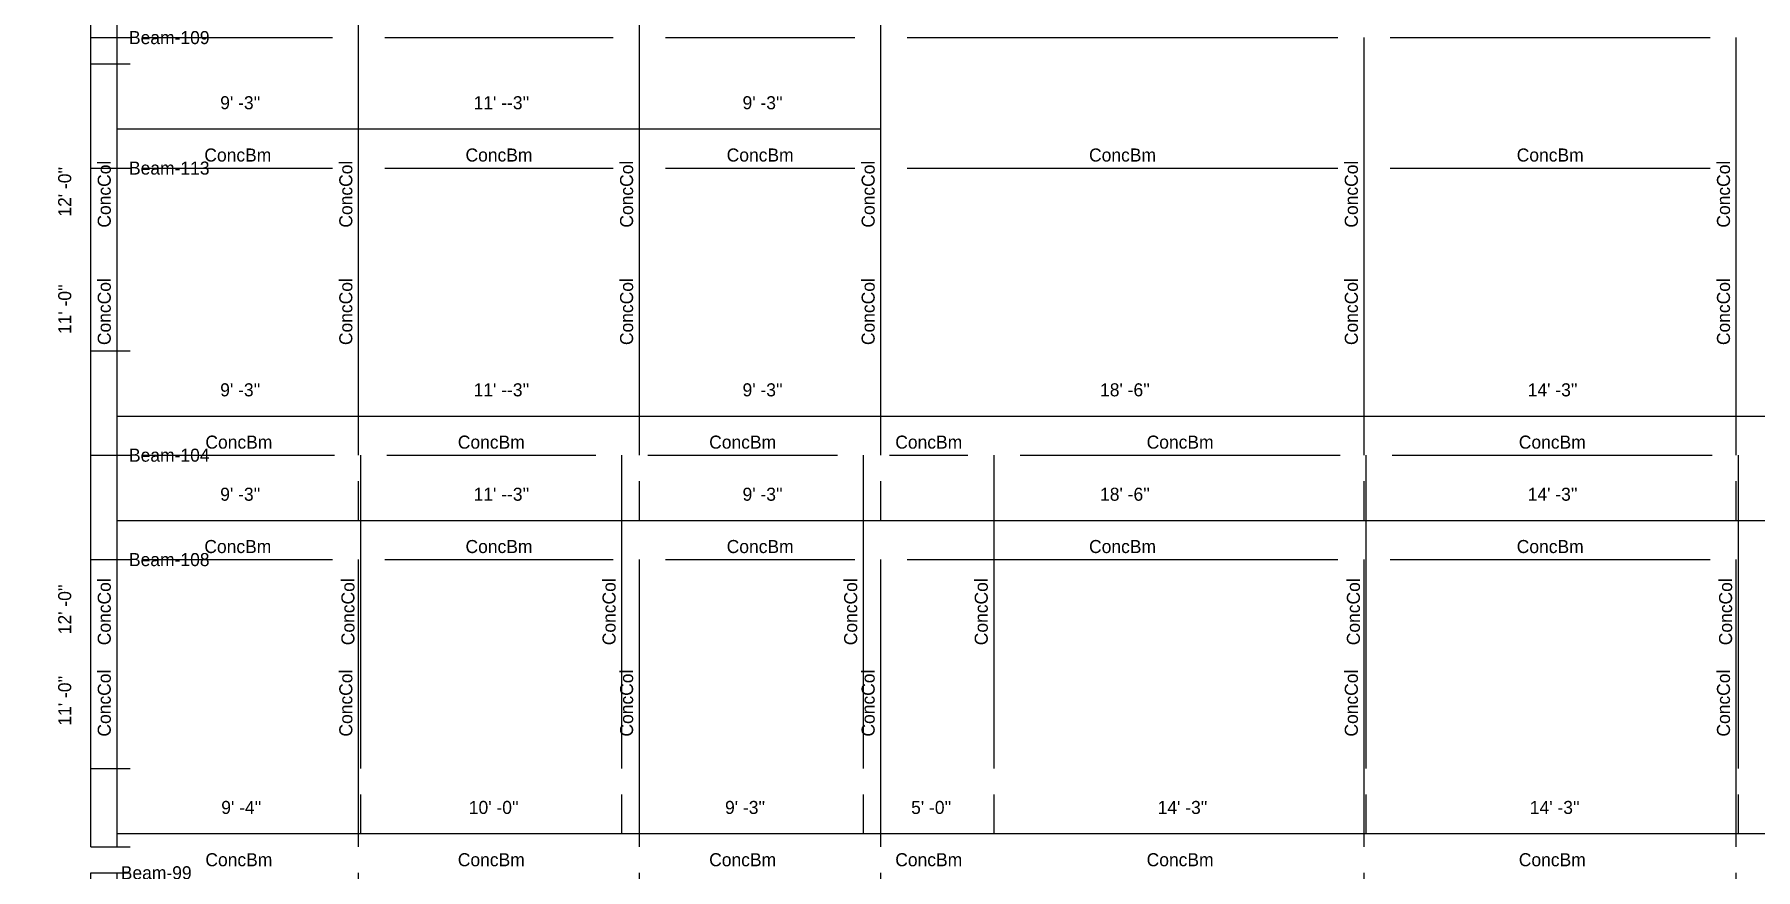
# Model space of a CAD drawing. Extents: x -38 to 2998, y -195 to 11529.
# Drawn here: x -38 to 753, y 3457 to 3841 of the extents above; entities that cross this region are included whole.
import ezdxf
from ezdxf.enums import TextEntityAlignment as Align

# ---------------------------------------------------------------- set-up
doc = ezdxf.new("R2010")
doc.units = 0
doc.header["$MEASUREMENT"] = 0
doc.layers.get('0').update_dxf_attribs({"linetype": 'CONTINUOUS'})
for name, color, linetype in [('CENTERLINES', 7, 'CONTINUOUS'), ('DIMENSIONS', 4, 'CONTINUOUS'), ('TEXT', 5, 'CONTINUOUS')]:
    doc.layers.add(name, color=color, linetype=linetype)
doc.dimstyles.get("Standard").update_dxf_attribs({"dimtxt": 0.18, "dimasz": 0.18, "dimexe": 0.18, "dimexo": 0.0625, "dimgap": 0.09, "dimtad": 0, "dimtih": 1, "dimtoh": 1, "dimdec": 4, "dimzin": 0, "dimtxsty": 'STANDARD', "dimcen": 0.09, "dimazin": 3, "dimtfac": 1, "dimtdec": 4, "dimtofl": 0, "dimtmove": 0, "dimatfit": 3, "dimtolj": 1, "dimtzin": 0})

# ---------------------------------------------------------------- blocks, each defined once
blk = doc.blocks.new('*D1230')
at = {"color": 1, "linetype": 'BYBLOCK'}
for points in [[(-8.29, 3452.29), (-7.23, 3451.23), (-16.77, 3460.77), (-15.71, 3459.71)], [(-8.29, 3308.29), (-7.23, 3307.23), (-16.77, 3316.77), (-15.71, 3315.71)]]:
    blk.add_solid(points, dxfattribs=at)
at = {"layer": 'DIMENSIONS', "color": 9, "linetype": 'BYBLOCK'}
for p, q in [((-12, 3456), (6, 3456)), ((-12, 3312), (6, 3312))]:
    blk.add_line(p, q, dxfattribs=at)
at = {"layer": 'DIMENSIONS', "color": 0, "linetype": 'BYBLOCK'}
blk.add_line((-12, 3312), (-12, 3456), dxfattribs=at)
at = {"layer": 'DIMENSIONS', "color": 0, "linetype": 'BYBLOCK', "insert": (-24, 3384), "char_height": 6, "attachment_point": 5, "rotation": 90}
blk.add_mtext("\\A1; 12' -0''", dxfattribs=at)
blk = doc.blocks.new('*D1231')
at = {"color": 1, "linetype": 'BYBLOCK'}
for points in [[(4.77, 3478.77), (3.71, 3477.71), (-3.71, 3470.29), (-4.77, 3469.23)], [(116.73, 3478.77), (115.67, 3477.71), (108.25, 3470.29), (107.19, 3469.23)]]:
    blk.add_solid(points, dxfattribs=at)
at = {"layer": 'DIMENSIONS', "color": 9, "linetype": 'BYBLOCK'}
for p, q in [((0, 3474), (0, 3492)), ((111.96, 3474), (111.96, 3492))]:
    blk.add_line(p, q, dxfattribs=at)
at = {"layer": 'DIMENSIONS', "color": 0, "linetype": 'BYBLOCK'}
blk.add_line((0, 3474), (111.96, 3474), dxfattribs=at)
at = {"layer": 'DIMENSIONS', "color": 0, "linetype": 'BYBLOCK', "insert": (55.98, 3486), "char_height": 6, "attachment_point": 5}
blk.add_mtext("\\A1; 9' -4''", dxfattribs=at)
blk = doc.blocks.new('*D1232')
at = {"color": 1, "linetype": 'BYBLOCK'}
for points in [[(116.73, 3478.77), (115.67, 3477.71), (108.25, 3470.29), (107.19, 3469.23)], [(236.73, 3478.77), (235.67, 3477.71), (228.25, 3470.29), (227.19, 3469.23)]]:
    blk.add_solid(points, dxfattribs=at)
at = {"layer": 'DIMENSIONS', "color": 9, "linetype": 'BYBLOCK'}
for p, q in [((111.96, 3474), (111.96, 3492)), ((231.96, 3474), (231.96, 3492))]:
    blk.add_line(p, q, dxfattribs=at)
at = {"layer": 'DIMENSIONS', "color": 0, "linetype": 'BYBLOCK'}
blk.add_line((111.96, 3474), (231.96, 3474), dxfattribs=at)
at = {"layer": 'DIMENSIONS', "color": 0, "linetype": 'BYBLOCK', "insert": (171.96, 3486), "char_height": 6, "attachment_point": 5}
blk.add_mtext("\\A1; 10' -0''", dxfattribs=at)
blk = doc.blocks.new('*D1233')
at = {"color": 1, "linetype": 'BYBLOCK'}
for points in [[(236.73, 3478.77), (235.67, 3477.71), (228.25, 3470.29), (227.19, 3469.23)], [(347.73, 3478.77), (346.67, 3477.71), (339.25, 3470.29), (338.19, 3469.23)]]:
    blk.add_solid(points, dxfattribs=at)
at = {"layer": 'DIMENSIONS', "color": 9, "linetype": 'BYBLOCK'}
for p, q in [((231.96, 3474), (231.96, 3492)), ((342.96, 3474), (342.96, 3492))]:
    blk.add_line(p, q, dxfattribs=at)
at = {"layer": 'DIMENSIONS', "color": 0, "linetype": 'BYBLOCK'}
blk.add_line((231.96, 3474), (342.96, 3474), dxfattribs=at)
at = {"layer": 'DIMENSIONS', "color": 0, "linetype": 'BYBLOCK', "insert": (287.46, 3486), "char_height": 6, "attachment_point": 5}
blk.add_mtext("\\A1; 9' -3''", dxfattribs=at)
blk = doc.blocks.new('*D1234')
at = {"color": 1, "linetype": 'BYBLOCK'}
for points in [[(347.73, 3478.77), (346.67, 3477.71), (339.25, 3470.29), (338.19, 3469.23)], [(407.73, 3478.77), (406.67, 3477.71), (399.25, 3470.29), (398.19, 3469.23)]]:
    blk.add_solid(points, dxfattribs=at)
at = {"layer": 'DIMENSIONS', "color": 9, "linetype": 'BYBLOCK'}
for p, q in [((342.96, 3474), (342.96, 3492)), ((402.96, 3474), (402.96, 3492))]:
    blk.add_line(p, q, dxfattribs=at)
at = {"layer": 'DIMENSIONS', "color": 0, "linetype": 'BYBLOCK'}
blk.add_line((342.96, 3474), (402.96, 3474), dxfattribs=at)
at = {"layer": 'DIMENSIONS', "color": 0, "linetype": 'BYBLOCK', "insert": (372.96, 3486), "char_height": 6, "attachment_point": 5}
blk.add_mtext("\\A1; 5' -0''", dxfattribs=at)
blk = doc.blocks.new('*D1235')
at = {"color": 1, "linetype": 'BYBLOCK'}
for points in [[(407.73, 3478.77), (406.67, 3477.71), (399.25, 3470.29), (398.19, 3469.23)], [(578.73, 3478.77), (577.67, 3477.71), (570.25, 3470.29), (569.19, 3469.23)]]:
    blk.add_solid(points, dxfattribs=at)
at = {"layer": 'DIMENSIONS', "color": 9, "linetype": 'BYBLOCK'}
for p, q in [((402.96, 3474), (402.96, 3492)), ((573.96, 3474), (573.96, 3492))]:
    blk.add_line(p, q, dxfattribs=at)
at = {"layer": 'DIMENSIONS', "color": 0, "linetype": 'BYBLOCK'}
blk.add_line((402.96, 3474), (573.96, 3474), dxfattribs=at)
at = {"layer": 'DIMENSIONS', "color": 0, "linetype": 'BYBLOCK', "insert": (488.46, 3486), "char_height": 6, "attachment_point": 5}
blk.add_mtext("\\A1; 14' -3''", dxfattribs=at)
blk = doc.blocks.new('*D1236')
at = {"color": 1, "linetype": 'BYBLOCK'}
for points in [[(578.73, 3478.77), (577.67, 3477.71), (570.25, 3470.29), (569.19, 3469.23)], [(749.73, 3478.77), (748.67, 3477.71), (741.25, 3470.29), (740.19, 3469.23)]]:
    blk.add_solid(points, dxfattribs=at)
at = {"layer": 'DIMENSIONS', "color": 9, "linetype": 'BYBLOCK'}
for p, q in [((573.96, 3474), (573.96, 3492)), ((744.96, 3474), (744.96, 3492))]:
    blk.add_line(p, q, dxfattribs=at)
at = {"layer": 'DIMENSIONS', "color": 0, "linetype": 'BYBLOCK'}
blk.add_line((573.96, 3474), (744.96, 3474), dxfattribs=at)
at = {"layer": 'DIMENSIONS', "color": 0, "linetype": 'BYBLOCK', "insert": (659.46, 3486), "char_height": 6, "attachment_point": 5}
blk.add_mtext("\\A1; 14' -3''", dxfattribs=at)
blk = doc.blocks.new('*D1237')
at = {"color": 1, "linetype": 'BYBLOCK'}
for points in [[(749.73, 3478.77), (748.67, 3477.71), (741.25, 3470.29), (740.19, 3469.23)], [(920.73, 3478.77), (919.67, 3477.71), (912.25, 3470.29), (911.19, 3469.23)]]:
    blk.add_solid(points, dxfattribs=at)
at = {"layer": 'DIMENSIONS', "color": 9, "linetype": 'BYBLOCK'}
for p, q in [((744.96, 3474), (744.96, 3492)), ((915.96, 3474), (915.96, 3492))]:
    blk.add_line(p, q, dxfattribs=at)
at = {"layer": 'DIMENSIONS', "color": 0, "linetype": 'BYBLOCK'}
blk.add_line((744.96, 3474), (915.96, 3474), dxfattribs=at)
at = {"layer": 'DIMENSIONS', "color": 0, "linetype": 'BYBLOCK', "insert": (830.46, 3486), "char_height": 6, "attachment_point": 5}
blk.add_mtext("\\A1; 14' -3''", dxfattribs=at)
blk = doc.blocks.new('*D1251')
at = {"color": 1, "linetype": 'BYBLOCK'}
for points in [[(-8.29, 3644.29), (-7.23, 3643.23), (-16.77, 3652.77), (-15.71, 3651.71)], [(-8.29, 3500.29), (-7.23, 3499.23), (-16.77, 3508.77), (-15.71, 3507.71)]]:
    blk.add_solid(points, dxfattribs=at)
at = {"layer": 'DIMENSIONS', "color": 9, "linetype": 'BYBLOCK'}
for p, q in [((-12, 3648), (6, 3648)), ((-12, 3504), (6, 3504))]:
    blk.add_line(p, q, dxfattribs=at)
at = {"layer": 'DIMENSIONS', "color": 0, "linetype": 'BYBLOCK'}
blk.add_line((-12, 3504), (-12, 3648), dxfattribs=at)
at = {"layer": 'DIMENSIONS', "color": 0, "linetype": 'BYBLOCK', "insert": (-24, 3576), "char_height": 6, "attachment_point": 5, "rotation": 90}
blk.add_mtext("\\A1; 12' -0''", dxfattribs=at)
blk = doc.blocks.new('*D1252')
at = {"color": 1, "linetype": 'BYBLOCK'}
for points in [[(4.77, 3670.77), (3.71, 3669.71), (-3.71, 3662.29), (-4.77, 3661.23)], [(115.77, 3670.77), (114.71, 3669.71), (107.29, 3662.29), (106.23, 3661.23)]]:
    blk.add_solid(points, dxfattribs=at)
at = {"layer": 'DIMENSIONS', "color": 9, "linetype": 'BYBLOCK'}
for p, q in [((0, 3666), (0, 3684)), ((111, 3666), (111, 3684))]:
    blk.add_line(p, q, dxfattribs=at)
at = {"layer": 'DIMENSIONS', "color": 0, "linetype": 'BYBLOCK'}
blk.add_line((0, 3666), (111, 3666), dxfattribs=at)
at = {"layer": 'DIMENSIONS', "color": 0, "linetype": 'BYBLOCK', "insert": (55.5, 3678), "char_height": 6, "attachment_point": 5}
blk.add_mtext("\\A1; 9' -3''", dxfattribs=at)
blk = doc.blocks.new('*D1253')
at = {"color": 1, "linetype": 'BYBLOCK'}
for points in [[(115.77, 3670.77), (114.71, 3669.71), (107.29, 3662.29), (106.23, 3661.23)], [(244.77, 3670.77), (243.71, 3669.71), (236.29, 3662.29), (235.23, 3661.23)]]:
    blk.add_solid(points, dxfattribs=at)
at = {"layer": 'DIMENSIONS', "color": 9, "linetype": 'BYBLOCK'}
for p, q in [((111, 3666), (111, 3684)), ((240, 3666), (240, 3684))]:
    blk.add_line(p, q, dxfattribs=at)
at = {"layer": 'DIMENSIONS', "color": 0, "linetype": 'BYBLOCK'}
blk.add_line((111, 3666), (240, 3666), dxfattribs=at)
at = {"layer": 'DIMENSIONS', "color": 0, "linetype": 'BYBLOCK', "insert": (175.5, 3678), "char_height": 6, "attachment_point": 5}
blk.add_mtext("\\A1; 11' --3''", dxfattribs=at)
blk = doc.blocks.new('*D1254')
at = {"color": 1, "linetype": 'BYBLOCK'}
for points in [[(244.77, 3670.77), (243.71, 3669.71), (236.29, 3662.29), (235.23, 3661.23)], [(355.77, 3670.77), (354.71, 3669.71), (347.29, 3662.29), (346.23, 3661.23)]]:
    blk.add_solid(points, dxfattribs=at)
at = {"layer": 'DIMENSIONS', "color": 9, "linetype": 'BYBLOCK'}
for p, q in [((240, 3666), (240, 3684)), ((351, 3666), (351, 3684))]:
    blk.add_line(p, q, dxfattribs=at)
at = {"layer": 'DIMENSIONS', "color": 0, "linetype": 'BYBLOCK'}
blk.add_line((240, 3666), (351, 3666), dxfattribs=at)
at = {"layer": 'DIMENSIONS', "color": 0, "linetype": 'BYBLOCK', "insert": (295.5, 3678), "char_height": 6, "attachment_point": 5}
blk.add_mtext("\\A1; 9' -3''", dxfattribs=at)
blk = doc.blocks.new('*D1255')
at = {"color": 1, "linetype": 'BYBLOCK'}
for points in [[(355.77, 3670.77), (354.71, 3669.71), (347.29, 3662.29), (346.23, 3661.23)], [(577.77, 3670.77), (576.71, 3669.71), (569.29, 3662.29), (568.23, 3661.23)]]:
    blk.add_solid(points, dxfattribs=at)
at = {"layer": 'DIMENSIONS', "color": 9, "linetype": 'BYBLOCK'}
for p, q in [((351, 3666), (351, 3684)), ((573, 3666), (573, 3684))]:
    blk.add_line(p, q, dxfattribs=at)
at = {"layer": 'DIMENSIONS', "color": 0, "linetype": 'BYBLOCK'}
blk.add_line((351, 3666), (573, 3666), dxfattribs=at)
at = {"layer": 'DIMENSIONS', "color": 0, "linetype": 'BYBLOCK', "insert": (462, 3678), "char_height": 6, "attachment_point": 5}
blk.add_mtext("\\A1; 18' -6''", dxfattribs=at)
blk = doc.blocks.new('*D1256')
at = {"color": 1, "linetype": 'BYBLOCK'}
for points in [[(577.77, 3670.77), (576.71, 3669.71), (569.29, 3662.29), (568.23, 3661.23)], [(748.77, 3670.77), (747.71, 3669.71), (740.29, 3662.29), (739.23, 3661.23)]]:
    blk.add_solid(points, dxfattribs=at)
at = {"layer": 'DIMENSIONS', "color": 9, "linetype": 'BYBLOCK'}
for p, q in [((573, 3666), (573, 3684)), ((744, 3666), (744, 3684))]:
    blk.add_line(p, q, dxfattribs=at)
at = {"layer": 'DIMENSIONS', "color": 0, "linetype": 'BYBLOCK'}
blk.add_line((573, 3666), (744, 3666), dxfattribs=at)
at = {"layer": 'DIMENSIONS', "color": 0, "linetype": 'BYBLOCK', "insert": (658.5, 3678), "char_height": 6, "attachment_point": 5}
blk.add_mtext("\\A1; 14' -3''", dxfattribs=at)
blk = doc.blocks.new('*D1257')
at = {"color": 1, "linetype": 'BYBLOCK'}
for points in [[(748.77, 3670.77), (747.71, 3669.71), (740.29, 3662.29), (739.23, 3661.23)], [(919.77, 3670.77), (918.71, 3669.71), (911.29, 3662.29), (910.23, 3661.23)]]:
    blk.add_solid(points, dxfattribs=at)
at = {"layer": 'DIMENSIONS', "color": 9, "linetype": 'BYBLOCK'}
for p, q in [((744, 3666), (744, 3684)), ((915, 3666), (915, 3684))]:
    blk.add_line(p, q, dxfattribs=at)
at = {"layer": 'DIMENSIONS', "color": 0, "linetype": 'BYBLOCK'}
blk.add_line((744, 3666), (915, 3666), dxfattribs=at)
at = {"layer": 'DIMENSIONS', "color": 0, "linetype": 'BYBLOCK', "insert": (829.5, 3678), "char_height": 6, "attachment_point": 5}
blk.add_mtext("\\A1; 14' -3''", dxfattribs=at)
blk = doc.blocks.new('*D1267')
at = {"color": 1, "linetype": 'BYBLOCK'}
for points in [[(-8.29, 3836.29), (-7.23, 3835.23), (-16.77, 3844.77), (-15.71, 3843.71)], [(-8.29, 3692.29), (-7.23, 3691.23), (-16.77, 3700.77), (-15.71, 3699.71)]]:
    blk.add_solid(points, dxfattribs=at)
at = {"layer": 'DIMENSIONS', "color": 9, "linetype": 'BYBLOCK'}
for p, q in [((-12, 3840), (6, 3840)), ((-12, 3696), (6, 3696))]:
    blk.add_line(p, q, dxfattribs=at)
at = {"layer": 'DIMENSIONS', "color": 0, "linetype": 'BYBLOCK'}
blk.add_line((-12, 3696), (-12, 3840), dxfattribs=at)
at = {"layer": 'DIMENSIONS', "color": 0, "linetype": 'BYBLOCK', "insert": (-24, 3768), "char_height": 6, "attachment_point": 5, "rotation": 90}
blk.add_mtext("\\A1; 12' -0''", dxfattribs=at)
blk = doc.blocks.new('*D1722')
at = {"color": 1, "linetype": 'BYBLOCK'}
for points in [[(4.77, 3442.77), (3.71, 3441.71), (-3.71, 3434.29), (-4.77, 3433.23)], [(115.77, 3442.77), (114.71, 3441.71), (107.29, 3434.29), (106.23, 3433.23)]]:
    blk.add_solid(points, dxfattribs=at)
at = {"layer": 'DIMENSIONS', "color": 9, "linetype": 'BYBLOCK'}
for p, q in [((0, 3438), (0, 3456)), ((111, 3438), (111, 3456))]:
    blk.add_line(p, q, dxfattribs=at)
at = {"layer": 'DIMENSIONS', "color": 0, "linetype": 'BYBLOCK'}
blk.add_line((0, 3438), (111, 3438), dxfattribs=at)
at = {"layer": 'DIMENSIONS', "color": 0, "linetype": 'BYBLOCK', "insert": (55.5, 3450), "char_height": 6, "attachment_point": 5}
blk.add_mtext("\\A1; 9' -3''", dxfattribs=at)
blk = doc.blocks.new('*D1723')
at = {"color": 1, "linetype": 'BYBLOCK'}
for points in [[(115.77, 3442.77), (114.71, 3441.71), (107.29, 3434.29), (106.23, 3433.23)], [(244.77, 3442.77), (243.71, 3441.71), (236.29, 3434.29), (235.23, 3433.23)]]:
    blk.add_solid(points, dxfattribs=at)
at = {"layer": 'DIMENSIONS', "color": 9, "linetype": 'BYBLOCK'}
for p, q in [((111, 3438), (111, 3456)), ((240, 3438), (240, 3456))]:
    blk.add_line(p, q, dxfattribs=at)
at = {"layer": 'DIMENSIONS', "color": 0, "linetype": 'BYBLOCK'}
blk.add_line((111, 3438), (240, 3438), dxfattribs=at)
at = {"layer": 'DIMENSIONS', "color": 0, "linetype": 'BYBLOCK', "insert": (175.5, 3450), "char_height": 6, "attachment_point": 5}
blk.add_mtext("\\A1; 11' --3''", dxfattribs=at)
blk = doc.blocks.new('*D1724')
at = {"color": 1, "linetype": 'BYBLOCK'}
for points in [[(244.77, 3442.77), (243.71, 3441.71), (236.29, 3434.29), (235.23, 3433.23)], [(355.77, 3442.77), (354.71, 3441.71), (347.29, 3434.29), (346.23, 3433.23)]]:
    blk.add_solid(points, dxfattribs=at)
at = {"layer": 'DIMENSIONS', "color": 9, "linetype": 'BYBLOCK'}
for p, q in [((240, 3438), (240, 3456)), ((351, 3438), (351, 3456))]:
    blk.add_line(p, q, dxfattribs=at)
at = {"layer": 'DIMENSIONS', "color": 0, "linetype": 'BYBLOCK'}
blk.add_line((240, 3438), (351, 3438), dxfattribs=at)
at = {"layer": 'DIMENSIONS', "color": 0, "linetype": 'BYBLOCK', "insert": (295.5, 3450), "char_height": 6, "attachment_point": 5}
blk.add_mtext("\\A1; 9' -3''", dxfattribs=at)
blk = doc.blocks.new('*D1725')
at = {"color": 1, "linetype": 'BYBLOCK'}
for points in [[(355.77, 3442.77), (354.71, 3441.71), (347.29, 3434.29), (346.23, 3433.23)], [(577.77, 3442.77), (576.71, 3441.71), (569.29, 3434.29), (568.23, 3433.23)]]:
    blk.add_solid(points, dxfattribs=at)
at = {"layer": 'DIMENSIONS', "color": 9, "linetype": 'BYBLOCK'}
for p, q in [((351, 3438), (351, 3456)), ((573, 3438), (573, 3456))]:
    blk.add_line(p, q, dxfattribs=at)
at = {"layer": 'DIMENSIONS', "color": 0, "linetype": 'BYBLOCK'}
blk.add_line((351, 3438), (573, 3438), dxfattribs=at)
at = {"layer": 'DIMENSIONS', "color": 0, "linetype": 'BYBLOCK', "insert": (462, 3450), "char_height": 6, "attachment_point": 5}
blk.add_mtext("\\A1; 18' -6''", dxfattribs=at)
blk = doc.blocks.new('*D1726')
at = {"color": 1, "linetype": 'BYBLOCK'}
for points in [[(577.77, 3442.77), (576.71, 3441.71), (569.29, 3434.29), (568.23, 3433.23)], [(748.77, 3442.77), (747.71, 3441.71), (740.29, 3434.29), (739.23, 3433.23)]]:
    blk.add_solid(points, dxfattribs=at)
at = {"layer": 'DIMENSIONS', "color": 9, "linetype": 'BYBLOCK'}
for p, q in [((573, 3438), (573, 3456)), ((744, 3438), (744, 3456))]:
    blk.add_line(p, q, dxfattribs=at)
at = {"layer": 'DIMENSIONS', "color": 0, "linetype": 'BYBLOCK'}
blk.add_line((573, 3438), (744, 3438), dxfattribs=at)
at = {"layer": 'DIMENSIONS', "color": 0, "linetype": 'BYBLOCK', "insert": (658.5, 3450), "char_height": 6, "attachment_point": 5}
blk.add_mtext("\\A1; 14' -3''", dxfattribs=at)
blk = doc.blocks.new('*D1727')
at = {"color": 1, "linetype": 'BYBLOCK'}
for points in [[(748.77, 3442.77), (747.71, 3441.71), (740.29, 3434.29), (739.23, 3433.23)], [(919.77, 3442.77), (918.71, 3441.71), (911.29, 3434.29), (910.23, 3433.23)]]:
    blk.add_solid(points, dxfattribs=at)
at = {"layer": 'DIMENSIONS', "color": 9, "linetype": 'BYBLOCK'}
for p, q in [((744, 3438), (744, 3456)), ((915, 3438), (915, 3456))]:
    blk.add_line(p, q, dxfattribs=at)
at = {"layer": 'DIMENSIONS', "color": 0, "linetype": 'BYBLOCK'}
blk.add_line((744, 3438), (915, 3438), dxfattribs=at)
at = {"layer": 'DIMENSIONS', "color": 0, "linetype": 'BYBLOCK', "insert": (829.5, 3450), "char_height": 6, "attachment_point": 5}
blk.add_mtext("\\A1; 14' -3''", dxfattribs=at)
blk = doc.blocks.new('*D1737')
at = {"color": 1, "linetype": 'BYBLOCK'}
for points in [[(-8.29, 3596.29), (-7.23, 3595.23), (-16.77, 3604.77), (-15.71, 3603.71)], [(-8.29, 3464.29), (-7.23, 3463.23), (-16.77, 3472.77), (-15.71, 3471.71)]]:
    blk.add_solid(points, dxfattribs=at)
at = {"layer": 'DIMENSIONS', "color": 9, "linetype": 'BYBLOCK'}
for p, q in [((-12, 3600), (6, 3600)), ((-12, 3468), (6, 3468))]:
    blk.add_line(p, q, dxfattribs=at)
at = {"layer": 'DIMENSIONS', "color": 0, "linetype": 'BYBLOCK'}
blk.add_line((-12, 3468), (-12, 3600), dxfattribs=at)
at = {"layer": 'DIMENSIONS', "color": 0, "linetype": 'BYBLOCK', "insert": (-24, 3534), "char_height": 6, "attachment_point": 5, "rotation": 90}
blk.add_mtext("\\A1; 11' -0''", dxfattribs=at)
blk = doc.blocks.new('*D1738')
at = {"color": 1, "linetype": 'BYBLOCK'}
for points in [[(4.77, 3622.77), (3.71, 3621.71), (-3.71, 3614.29), (-4.77, 3613.23)], [(115.77, 3622.77), (114.71, 3621.71), (107.29, 3614.29), (106.23, 3613.23)]]:
    blk.add_solid(points, dxfattribs=at)
at = {"layer": 'DIMENSIONS', "color": 9, "linetype": 'BYBLOCK'}
for p, q in [((0, 3618), (0, 3636)), ((111, 3618), (111, 3636))]:
    blk.add_line(p, q, dxfattribs=at)
at = {"layer": 'DIMENSIONS', "color": 0, "linetype": 'BYBLOCK'}
blk.add_line((0, 3618), (111, 3618), dxfattribs=at)
at = {"layer": 'DIMENSIONS', "color": 0, "linetype": 'BYBLOCK', "insert": (55.5, 3630), "char_height": 6, "attachment_point": 5}
blk.add_mtext("\\A1; 9' -3''", dxfattribs=at)
blk = doc.blocks.new('*D1739')
at = {"color": 1, "linetype": 'BYBLOCK'}
for points in [[(115.77, 3622.77), (114.71, 3621.71), (107.29, 3614.29), (106.23, 3613.23)], [(244.77, 3622.77), (243.71, 3621.71), (236.29, 3614.29), (235.23, 3613.23)]]:
    blk.add_solid(points, dxfattribs=at)
at = {"layer": 'DIMENSIONS', "color": 9, "linetype": 'BYBLOCK'}
for p, q in [((111, 3618), (111, 3636)), ((240, 3618), (240, 3636))]:
    blk.add_line(p, q, dxfattribs=at)
at = {"layer": 'DIMENSIONS', "color": 0, "linetype": 'BYBLOCK'}
blk.add_line((111, 3618), (240, 3618), dxfattribs=at)
at = {"layer": 'DIMENSIONS', "color": 0, "linetype": 'BYBLOCK', "insert": (175.5, 3630), "char_height": 6, "attachment_point": 5}
blk.add_mtext("\\A1; 11' --3''", dxfattribs=at)
blk = doc.blocks.new('*D1740')
at = {"color": 1, "linetype": 'BYBLOCK'}
for points in [[(244.77, 3622.77), (243.71, 3621.71), (236.29, 3614.29), (235.23, 3613.23)], [(355.77, 3622.77), (354.71, 3621.71), (347.29, 3614.29), (346.23, 3613.23)]]:
    blk.add_solid(points, dxfattribs=at)
at = {"layer": 'DIMENSIONS', "color": 9, "linetype": 'BYBLOCK'}
for p, q in [((240, 3618), (240, 3636)), ((351, 3618), (351, 3636))]:
    blk.add_line(p, q, dxfattribs=at)
at = {"layer": 'DIMENSIONS', "color": 0, "linetype": 'BYBLOCK'}
blk.add_line((240, 3618), (351, 3618), dxfattribs=at)
at = {"layer": 'DIMENSIONS', "color": 0, "linetype": 'BYBLOCK', "insert": (295.5, 3630), "char_height": 6, "attachment_point": 5}
blk.add_mtext("\\A1; 9' -3''", dxfattribs=at)
blk = doc.blocks.new('*D1741')
at = {"color": 1, "linetype": 'BYBLOCK'}
for points in [[(355.77, 3622.77), (354.71, 3621.71), (347.29, 3614.29), (346.23, 3613.23)], [(577.77, 3622.77), (576.71, 3621.71), (569.29, 3614.29), (568.23, 3613.23)]]:
    blk.add_solid(points, dxfattribs=at)
at = {"layer": 'DIMENSIONS', "color": 9, "linetype": 'BYBLOCK'}
for p, q in [((351, 3618), (351, 3636)), ((573, 3618), (573, 3636))]:
    blk.add_line(p, q, dxfattribs=at)
at = {"layer": 'DIMENSIONS', "color": 0, "linetype": 'BYBLOCK'}
blk.add_line((351, 3618), (573, 3618), dxfattribs=at)
at = {"layer": 'DIMENSIONS', "color": 0, "linetype": 'BYBLOCK', "insert": (462, 3630), "char_height": 6, "attachment_point": 5}
blk.add_mtext("\\A1; 18' -6''", dxfattribs=at)
blk = doc.blocks.new('*D1742')
at = {"color": 1, "linetype": 'BYBLOCK'}
for points in [[(577.77, 3622.77), (576.71, 3621.71), (569.29, 3614.29), (568.23, 3613.23)], [(748.77, 3622.77), (747.71, 3621.71), (740.29, 3614.29), (739.23, 3613.23)]]:
    blk.add_solid(points, dxfattribs=at)
at = {"layer": 'DIMENSIONS', "color": 9, "linetype": 'BYBLOCK'}
for p, q in [((573, 3618), (573, 3636)), ((744, 3618), (744, 3636))]:
    blk.add_line(p, q, dxfattribs=at)
at = {"layer": 'DIMENSIONS', "color": 0, "linetype": 'BYBLOCK'}
blk.add_line((573, 3618), (744, 3618), dxfattribs=at)
at = {"layer": 'DIMENSIONS', "color": 0, "linetype": 'BYBLOCK', "insert": (658.5, 3630), "char_height": 6, "attachment_point": 5}
blk.add_mtext("\\A1; 14' -3''", dxfattribs=at)
blk = doc.blocks.new('*D1743')
at = {"color": 1, "linetype": 'BYBLOCK'}
for points in [[(748.77, 3622.77), (747.71, 3621.71), (740.29, 3614.29), (739.23, 3613.23)], [(919.77, 3622.77), (918.71, 3621.71), (911.29, 3614.29), (910.23, 3613.23)]]:
    blk.add_solid(points, dxfattribs=at)
at = {"layer": 'DIMENSIONS', "color": 9, "linetype": 'BYBLOCK'}
for p, q in [((744, 3618), (744, 3636)), ((915, 3618), (915, 3636))]:
    blk.add_line(p, q, dxfattribs=at)
at = {"layer": 'DIMENSIONS', "color": 0, "linetype": 'BYBLOCK'}
blk.add_line((744, 3618), (915, 3618), dxfattribs=at)
at = {"layer": 'DIMENSIONS', "color": 0, "linetype": 'BYBLOCK', "insert": (829.5, 3630), "char_height": 6, "attachment_point": 5}
blk.add_mtext("\\A1; 14' -3''", dxfattribs=at)
blk = doc.blocks.new('*D1753')
at = {"color": 1, "linetype": 'BYBLOCK'}
for points in [[(-8.29, 3776.29), (-7.23, 3775.23), (-16.77, 3784.77), (-15.71, 3783.71)], [(-8.29, 3644.29), (-7.23, 3643.23), (-16.77, 3652.77), (-15.71, 3651.71)]]:
    blk.add_solid(points, dxfattribs=at)
at = {"layer": 'DIMENSIONS', "color": 9, "linetype": 'BYBLOCK'}
for p, q in [((-12, 3780), (6, 3780)), ((-12, 3648), (6, 3648))]:
    blk.add_line(p, q, dxfattribs=at)
at = {"layer": 'DIMENSIONS', "color": 0, "linetype": 'BYBLOCK'}
blk.add_line((-12, 3648), (-12, 3780), dxfattribs=at)
at = {"layer": 'DIMENSIONS', "color": 0, "linetype": 'BYBLOCK', "insert": (-24, 3714), "char_height": 6, "attachment_point": 5, "rotation": 90}
blk.add_mtext("\\A1; 11' -0''", dxfattribs=at)
blk = doc.blocks.new('*D1754')
at = {"color": 1, "linetype": 'BYBLOCK'}
for points in [[(4.77, 3802.77), (3.71, 3801.71), (-3.71, 3794.29), (-4.77, 3793.23)], [(115.77, 3802.77), (114.71, 3801.71), (107.29, 3794.29), (106.23, 3793.23)]]:
    blk.add_solid(points, dxfattribs=at)
at = {"layer": 'DIMENSIONS', "color": 9, "linetype": 'BYBLOCK'}
for p, q in [((0, 3798), (0, 3816)), ((111, 3798), (111, 3816))]:
    blk.add_line(p, q, dxfattribs=at)
at = {"layer": 'DIMENSIONS', "color": 0, "linetype": 'BYBLOCK'}
blk.add_line((0, 3798), (111, 3798), dxfattribs=at)
at = {"layer": 'DIMENSIONS', "color": 0, "linetype": 'BYBLOCK', "insert": (55.5, 3810), "char_height": 6, "attachment_point": 5}
blk.add_mtext("\\A1; 9' -3''", dxfattribs=at)
blk = doc.blocks.new('*D1755')
at = {"color": 1, "linetype": 'BYBLOCK'}
for points in [[(115.77, 3802.77), (114.71, 3801.71), (107.29, 3794.29), (106.23, 3793.23)], [(244.77, 3802.77), (243.71, 3801.71), (236.29, 3794.29), (235.23, 3793.23)]]:
    blk.add_solid(points, dxfattribs=at)
at = {"layer": 'DIMENSIONS', "color": 9, "linetype": 'BYBLOCK'}
for p, q in [((111, 3798), (111, 3816)), ((240, 3798), (240, 3816))]:
    blk.add_line(p, q, dxfattribs=at)
at = {"layer": 'DIMENSIONS', "color": 0, "linetype": 'BYBLOCK'}
blk.add_line((111, 3798), (240, 3798), dxfattribs=at)
at = {"layer": 'DIMENSIONS', "color": 0, "linetype": 'BYBLOCK', "insert": (175.5, 3810), "char_height": 6, "attachment_point": 5}
blk.add_mtext("\\A1; 11' --3''", dxfattribs=at)
blk = doc.blocks.new('*D1756')
at = {"color": 1, "linetype": 'BYBLOCK'}
for points in [[(244.77, 3802.77), (243.71, 3801.71), (236.29, 3794.29), (235.23, 3793.23)], [(355.77, 3802.77), (354.71, 3801.71), (347.29, 3794.29), (346.23, 3793.23)]]:
    blk.add_solid(points, dxfattribs=at)
at = {"layer": 'DIMENSIONS', "color": 9, "linetype": 'BYBLOCK'}
for p, q in [((240, 3798), (240, 3816)), ((351, 3798), (351, 3816))]:
    blk.add_line(p, q, dxfattribs=at)
at = {"layer": 'DIMENSIONS', "color": 0, "linetype": 'BYBLOCK'}
blk.add_line((240, 3798), (351, 3798), dxfattribs=at)
at = {"layer": 'DIMENSIONS', "color": 0, "linetype": 'BYBLOCK', "insert": (295.5, 3810), "char_height": 6, "attachment_point": 5}
blk.add_mtext("\\A1; 9' -3''", dxfattribs=at)
blk = doc.blocks.new('*D1757')
at = {"color": 1, "linetype": 'BYBLOCK'}
for points in [[(-8.29, 3956.29), (-7.23, 3955.23), (-16.77, 3964.77), (-15.71, 3963.71)], [(-8.29, 3824.29), (-7.23, 3823.23), (-16.77, 3832.77), (-15.71, 3831.71)]]:
    blk.add_solid(points, dxfattribs=at)
at = {"layer": 'DIMENSIONS', "color": 9, "linetype": 'BYBLOCK'}
for p, q in [((-12, 3960), (6, 3960)), ((-12, 3828), (6, 3828))]:
    blk.add_line(p, q, dxfattribs=at)
at = {"layer": 'DIMENSIONS', "color": 0, "linetype": 'BYBLOCK'}
blk.add_line((-12, 3828), (-12, 3960), dxfattribs=at)
at = {"layer": 'DIMENSIONS', "color": 0, "linetype": 'BYBLOCK', "insert": (-24, 3894), "char_height": 6, "attachment_point": 5, "rotation": 90}
blk.add_mtext("\\A1; 11' -0''", dxfattribs=at)

msp = doc.modelspace()

# ---------------------------------------------------------------- linework, layer by layer
at = {"layer": 'CENTERLINES', "color": 0, "linetype": 'CONTINUOUS'}
for p, q in [((0, 3828), (0, 3960)), ((111, 3828), (111, 3960)), ((240, 3828), (240, 3960)), ((351, 3828), (351, 3960)), ((0, 3696), (0, 3840)), ((12, 3840), (99, 3840)), ((111, 3696), (111, 3840)), ((123, 3840), (228, 3840)), ((240, 3696), (240, 3840)), ((252, 3840), (339, 3840)), ((351, 3696), (351, 3840)), ((363, 3840), (561, 3840)), ((573, 3696), (573, 3840)), ((585, 3840), (732, 3840)), ((744, 3696), (744, 3840)), ((0, 3648), (0, 3780)), ((12, 3780), (99, 3780)), ((111, 3648), (111, 3780)), ((123, 3780), (228, 3780)), ((240, 3648), (240, 3780)), ((252, 3780), (339, 3780)), ((351, 3648), (351, 3780)), ((363, 3780), (561, 3780)), ((573, 3648), (573, 3780)), ((585, 3780), (732, 3780)), ((744, 3648), (744, 3780)), ((0, 3504), (0, 3648)), ((12, 3648), (99.96, 3648)), ((111.96, 3504), (111.96, 3648)), ((123.96, 3648), (219.96, 3648)), ((231.96, 3504), (231.96, 3648)), ((243.96, 3648), (330.96, 3648)), ((342.96, 3504), (342.96, 3648)), ((354.96, 3648), (390.96, 3648)), ((402.96, 3504), (402.96, 3648)), ((414.96, 3648), (561.96, 3648)), ((573.96, 3504), (573.96, 3648)), ((585.96, 3648), (732.96, 3648)), ((744.96, 3504), (744.96, 3648)), ((0, 3468), (0, 3600)), ((12, 3600), (99, 3600)), ((111, 3468), (111, 3600)), ((123, 3600), (228, 3600)), ((240, 3468), (240, 3600)), ((252, 3600), (339, 3600)), ((351, 3468), (351, 3600)), ((363, 3600), (561, 3600)), ((573, 3468), (573, 3600)), ((585, 3600), (732, 3600)), ((744, 3468), (744, 3600))]:
    msp.add_line(p, q, dxfattribs=at)

# ---------------------------------------------------------------- texts
at = {"layer": 'TEXT', "color": 0}
for s, p in [('Beam-109', (24, 3840)), ('ConcBm', (55.5, 3786)), ('ConcBm', (175.5, 3786)), ('ConcBm', (295.5, 3786)), ('ConcBm', (462, 3786)), ('ConcBm', (658.5, 3786)), ('Beam-113', (24, 3780)), ('ConcBm', (55.98, 3654)), ('ConcBm', (171.96, 3654)), ('ConcBm', (287.46, 3654)), ('ConcBm', (372.96, 3654)), ('ConcBm', (488.46, 3654)), ('ConcBm', (659.46, 3654)), ('Beam-104', (24, 3648)), ('ConcBm', (55.5, 3606)), ('ConcBm', (175.5, 3606)), ('ConcBm', (295.5, 3606)), ('ConcBm', (462, 3606)), ('ConcBm', (658.5, 3606)), ('Beam-108', (24, 3600)), ('ConcBm', (55.98, 3462)), ('ConcBm', (171.96, 3462)), ('ConcBm', (287.46, 3462)), ('ConcBm', (372.96, 3462)), ('ConcBm', (488.46, 3462)), ('ConcBm', (659.46, 3462)), ('Beam-99', (18, 3456))]:
    msp.add_text(s, height=6, dxfattribs=at).set_placement(p, align=Align.MIDDLE)
for p in [(-6, 3768), (105, 3768), (234, 3768), (345, 3768), (567, 3768), (738, 3768), (-6, 3714), (105, 3714), (234, 3714), (345, 3714), (567, 3714), (738, 3714), (-6, 3576), (105.96, 3576), (225.96, 3576), (336.96, 3576), (396.96, 3576), (567.96, 3576), (738.96, 3576), (-6, 3534), (105, 3534), (234, 3534), (345, 3534), (567, 3534), (738, 3534)]:
    msp.add_text('ConcCol', height=6, rotation=90, dxfattribs=at).set_placement(p, align=Align.MIDDLE)

# ---------------------------------------------------------------- dimensions: what is measured, and where the dimension line sits
at = {"layer": 'DIMENSIONS'}
for base, p1, p2, picture, middle in [((-12, 3960), (-24, 3828), (-24, 3960), '*D1757', (-24, 3894)), ((-12, 3840), (-24, 3696), (-24, 3840), '*D1267', (-24, 3768)), ((111, 3798), (0, 3786), (111, 3786), '*D1754', (55.5, 3786)), ((240, 3798), (111, 3786), (240, 3786), '*D1755', (175.5, 3786)), ((351, 3798), (240, 3786), (351, 3786), '*D1756', (295.5, 3786)), ((-12, 3780), (-24, 3648), (-24, 3780), '*D1753', (-24, 3714)), ((111, 3666), (0, 3654), (111, 3654), '*D1252', (55.5, 3654)), ((240, 3666), (111, 3654), (240, 3654), '*D1253', (175.5, 3654)), ((351, 3666), (240, 3654), (351, 3654), '*D1254', (295.5, 3654)), ((573, 3666), (351, 3654), (573, 3654), '*D1255', (462, 3654)), ((744, 3666), (573, 3654), (744, 3654), '*D1256', (658.5, 3654)), ((915, 3666), (744, 3654), (915, 3654), '*D1257', (829.5, 3654)), ((-12, 3648), (-24, 3504), (-24, 3648), '*D1251', (-24, 3576)), ((111, 3618), (0, 3606), (111, 3606), '*D1738', (55.5, 3606)), ((240, 3618), (111, 3606), (240, 3606), '*D1739', (175.5, 3606)), ((351, 3618), (240, 3606), (351, 3606), '*D1740', (295.5, 3606)), ((573, 3618), (351, 3606), (573, 3606), '*D1741', (462, 3606)), ((744, 3618), (573, 3606), (744, 3606), '*D1742', (658.5, 3606)), ((915, 3618), (744, 3606), (915, 3606), '*D1743', (829.5, 3606)), ((-12, 3600), (-24, 3468), (-24, 3600), '*D1737', (-24, 3534)), ((111.96, 3474), (0, 3462), (111.96, 3462), '*D1231', (55.98, 3462)), ((231.96, 3474), (111.96, 3462), (231.96, 3462), '*D1232', (171.96, 3462)), ((342.96, 3474), (231.96, 3462), (342.96, 3462), '*D1233', (287.46, 3462)), ((402.96, 3474), (342.96, 3462), (402.96, 3462), '*D1234', (372.96, 3462)), ((573.96, 3474), (402.96, 3462), (573.96, 3462), '*D1235', (488.46, 3462)), ((744.96, 3474), (573.96, 3462), (744.96, 3462), '*D1236', (659.46, 3462)), ((915.96, 3474), (744.96, 3462), (915.96, 3462), '*D1237', (830.46, 3462)), ((111, 3438), (0, 3426), (111, 3426), '*D1722', (55.5, 3426)), ((240, 3438), (111, 3426), (240, 3426), '*D1723', (175.5, 3426)), ((351, 3438), (240, 3426), (351, 3426), '*D1724', (295.5, 3426)), ((573, 3438), (351, 3426), (573, 3426), '*D1725', (462, 3426)), ((744, 3438), (573, 3426), (744, 3426), '*D1726', (658.5, 3426)), ((915, 3438), (744, 3426), (915, 3426), '*D1727', (829.5, 3426)), ((-12, 3456), (-24, 3312), (-24, 3456), '*D1230', (-24, 3384))]:
    dim = msp.add_linear_dim(base=base, p1=p1, p2=p2, dimstyle='STANDARD', dxfattribs=at)
    dim.commit()
    dim.dimension.update_dxf_attribs({"geometry": picture, "text_midpoint": middle})

doc.saveas('drawing.dxf')
